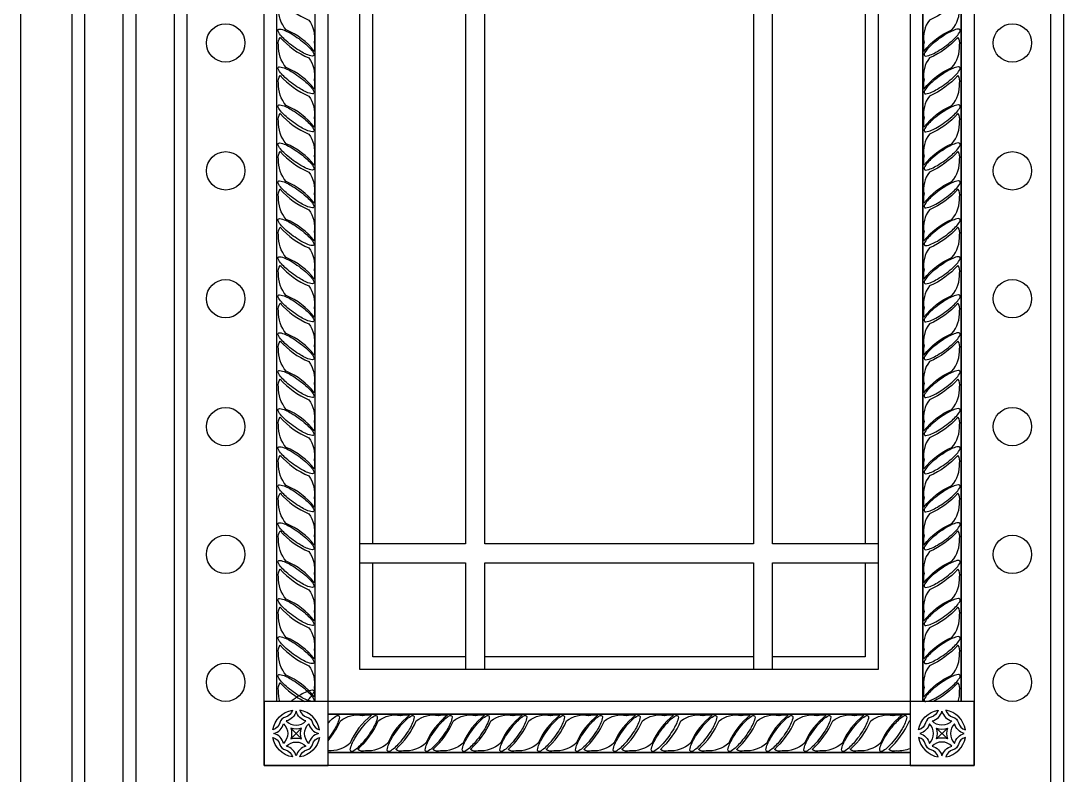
# Model space of a CAD drawing. Header units: metres. Extents: x 44449 to 46091, y 575 to 3618.
# Drawn here: x 44449 to 45270, y 1363 to 1953 of the extents above; entities that cross this region are included whole.
import ezdxf

# ---------------------------------------------------------------- set-up
doc = ezdxf.new("R2010")
doc.units = ezdxf.units.M
for name, color, linetype in [('1', 3, 'Continuous'), ('6', 3, 'Continuous'), ('7', 7, 'Continuous')]:
    doc.layers.add(name, color=color, linetype=linetype)

# ---------------------------------------------------------------- blocks, each defined once
blk = doc.blocks.new('FH01F017')
at = {"layer": '1'}
for p, q in [((1059.5, 2612.96), (1059.5, 169)), ((260, 1098.5), (260, 2574)), ((299, 1098.5), (299, 2574)), ((916.5, 2574), (916.5, 1098.5)), ((916.5, 1098.5), (916.5, 2574)), ((955.5, 2574), (955.5, 1098.5)), ((955.5, 1098.5), (955.5, 2574)), ((903.5, 1085.5), (312, 1085.5)), ((312, 1085.5), (903.5, 1085.5)), ((274.14, 1071.36), (285.08, 1060.42)), ((285.08, 1071.36), (274.14, 1060.42)), ((941.36, 1071.36), (930.42, 1060.42)), ((930.42, 1071.36), (941.36, 1060.42)), ((903.5, 1046.5), (312, 1046.5)), ((312, 1046.5), (903.5, 1046.5))]:
    blk.add_line(p, q, dxfattribs=at)
for points in [[(52, 0), (52, 3646.24, -0.18), (2080, 3646.24), (2080, 0)], [(65, 0), (65, 3637.28, -0.18), (2067, 3637.28), (2067, 0)], [(104, 0), (104, 3610.22, -0.18), (2028, 3610.22), (2028, 0)], [(117, 0), (117, 3601.14, -0.18), (2015, 3601.14), (2015, 0)]]:
    blk.add_lwpolyline(points, format="xyb", dxfattribs=at)
for points in [[(169, 0), (169, 2717), (1963, 2717), (1963, 0)], [(357.5, 1258.82), (357.5, 2413.68)], [(858, 2413.68), (858, 1258.82)], [(451.75, 1144), (357.5, 1144), (357.5, 1239.32)], [(858, 1239.32), (858, 1144), (763.75, 1144)], [(744.25, 1144), (471.25, 1144)]]:
    blk.add_lwpolyline(points, dxfattribs=at)
for centre in [(208, 1768), (1007.5, 1768), (208, 1638), (1007.5, 1638), (208, 1508), (1007.5, 1508), (208, 1378), (1007.5, 1378), (208, 1248), (1007.5, 1248), (208, 1118), (1007.5, 1118)]:
    blk.add_circle(centre, 19.5, dxfattribs=at)
at = {"layer": '6'}
for points in [[(297.87, 1768.91, -0.1), (298.04, 1759.45, 0.13), (269.51, 1781.35, -0.19), (261.71, 1804.25, -0.23), (263.37, 1812.05, 0.11), (292.4, 1791.14, -0.21), (297.87, 1768.57)], [(917.63, 1768.91, 0.1), (917.46, 1759.45, -0.13), (945.99, 1781.35, 0.19), (953.79, 1804.25, 0.23), (952.13, 1812.05, -0.11), (923.1, 1791.14, 0.21), (917.63, 1768.57)], [(297.87, 1730.56, -0.1), (298.04, 1721.1, 0.13), (269.51, 1743.01, -0.19), (261.71, 1765.91, -0.23), (263.37, 1773.71, 0.11), (292.4, 1752.8, -0.21), (297.87, 1730.23)], [(917.63, 1730.56, 0.1), (917.46, 1721.1, -0.13), (945.99, 1743.01, 0.19), (953.79, 1765.91, 0.23), (952.13, 1773.71, -0.11), (923.1, 1752.8, 0.21), (917.63, 1730.23)], [(297.87, 1691.82, -0.1), (298.04, 1682.36, 0.13), (269.51, 1704.27, -0.19), (261.71, 1727.17, -0.23), (263.37, 1734.97, 0.11), (292.4, 1714.06, -0.21), (297.87, 1691.49)], [(917.63, 1691.82, 0.1), (917.46, 1682.36, -0.13), (945.99, 1704.27, 0.19), (953.79, 1727.17, 0.23), (952.13, 1734.97, -0.11), (923.1, 1714.06, 0.21), (917.63, 1691.49)], [(297.87, 1653.08, -0.1), (298.04, 1643.62, 0.13), (269.51, 1665.52, -0.19), (261.71, 1688.42, -0.23), (263.37, 1696.22, 0.11), (292.4, 1675.31, -0.21), (297.87, 1652.74)], [(917.63, 1653.08, 0.1), (917.46, 1643.62, -0.13), (945.99, 1665.52, 0.19), (953.79, 1688.42, 0.23), (952.13, 1696.22, -0.11), (923.1, 1675.31, 0.21), (917.63, 1652.74)], [(297.87, 1614.53, -0.1), (298.04, 1605.07, 0.13), (269.51, 1626.98, -0.19), (261.71, 1649.88, -0.23), (263.37, 1657.68, 0.11), (292.4, 1636.77, -0.21), (297.87, 1614.2)], [(917.63, 1614.53, 0.1), (917.46, 1605.07, -0.13), (945.99, 1626.98, 0.19), (953.79, 1649.88, 0.23), (952.13, 1657.68, -0.11), (923.1, 1636.77, 0.21), (917.63, 1614.2)], [(297.87, 1576.19, -0.1), (298.04, 1566.73, 0.13), (269.51, 1588.63, -0.19), (261.71, 1611.54, -0.23), (263.37, 1619.34, 0.11), (292.4, 1598.43, -0.21), (297.87, 1575.86)], [(917.63, 1576.19, 0.1), (917.46, 1566.73, -0.13), (945.99, 1588.63, 0.19), (953.79, 1611.54, 0.23), (952.13, 1619.34, -0.11), (923.1, 1598.43, 0.21), (917.63, 1575.86)], [(297.87, 1537.44, -0.1), (298.04, 1527.99, 0.13), (269.51, 1549.89, -0.19), (261.71, 1572.79, -0.23), (263.37, 1580.59, 0.11), (292.4, 1559.68, -0.21), (297.87, 1537.11)], [(917.63, 1537.44, 0.1), (917.46, 1527.99, -0.13), (945.99, 1549.89, 0.19), (953.79, 1572.79, 0.23), (952.13, 1580.59, -0.11), (923.1, 1559.68, 0.21), (917.63, 1537.11)], [(297.87, 1498.7, -0.1), (298.04, 1489.24, 0.13), (269.51, 1511.15, -0.19), (261.71, 1534.05, -0.23), (263.37, 1541.85, 0.11), (292.4, 1520.94, -0.21), (297.87, 1498.37)], [(917.63, 1498.7, 0.1), (917.46, 1489.24, -0.13), (945.99, 1511.15, 0.19), (953.79, 1534.05, 0.23), (952.13, 1541.85, -0.11), (923.1, 1520.94, 0.21), (917.63, 1498.37)], [(297.87, 1460.16, -0.1), (298.04, 1450.7, 0.13), (269.51, 1472.61, -0.19), (261.71, 1495.51, -0.23), (263.37, 1503.31, 0.11), (292.4, 1482.4, -0.21), (297.87, 1459.83)], [(917.63, 1460.16, 0.1), (917.46, 1450.7, -0.13), (945.99, 1472.61, 0.19), (953.79, 1495.51, 0.23), (952.13, 1503.31, -0.11), (923.1, 1482.4, 0.21), (917.63, 1459.83)], [(297.87, 1421.81, -0.1), (298.04, 1412.36, 0.13), (269.51, 1434.26, -0.19), (261.71, 1457.16, -0.23), (263.37, 1464.96, 0.11), (292.4, 1444.05, -0.21), (297.87, 1421.48)], [(917.63, 1421.81, 0.1), (917.46, 1412.36, -0.13), (945.99, 1434.26, 0.19), (953.79, 1457.16, 0.23), (952.13, 1464.96, -0.11), (923.1, 1444.05, 0.21), (917.63, 1421.48)], [(297.87, 1383.07, -0.1), (298.04, 1373.61, 0.13), (269.51, 1395.52, -0.19), (261.71, 1418.42, -0.23), (263.37, 1426.22, 0.11), (292.4, 1405.31, -0.21), (297.87, 1382.74)], [(917.63, 1383.07, 0.1), (917.46, 1373.61, -0.13), (945.99, 1395.52, 0.19), (953.79, 1418.42, 0.23), (952.13, 1426.22, -0.11), (923.1, 1405.31, 0.21), (917.63, 1382.74)], [(297.87, 1344.33, -0.1), (298.04, 1334.87, 0.13), (269.51, 1356.78, -0.19), (261.71, 1379.68, -0.23), (263.37, 1387.48, 0.11), (292.4, 1366.57, -0.21), (297.87, 1344)], [(917.63, 1344.33, 0.1), (917.46, 1334.87, -0.13), (945.99, 1356.78, 0.19), (953.79, 1379.68, 0.23), (952.13, 1387.48, -0.11), (923.1, 1366.57, 0.21), (917.63, 1344)], [(297.87, 1305.59, -0.1), (298.04, 1296.13, 0.13), (269.51, 1318.03, -0.19), (261.71, 1340.93, -0.23), (263.37, 1348.73, 0.11), (292.4, 1327.82, -0.21), (297.87, 1305.25)], [(917.63, 1305.59, 0.1), (917.46, 1296.13, -0.13), (945.99, 1318.03, 0.19), (953.79, 1340.93, 0.23), (952.13, 1348.73, -0.11), (923.1, 1327.82, 0.21), (917.63, 1305.25)], [(297.87, 1267.04, -0.1), (298.04, 1257.58, 0.13), (269.51, 1279.49, -0.19), (261.71, 1302.39, -0.23), (263.37, 1310.19, 0.11), (292.4, 1289.28, -0.21), (297.87, 1266.71)], [(917.63, 1267.04, 0.1), (917.46, 1257.58, -0.13), (945.99, 1279.49, 0.19), (953.79, 1302.39, 0.23), (952.13, 1310.19, -0.11), (923.1, 1289.28, 0.21), (917.63, 1266.71)], [(297.87, 1228.7, -0.1), (298.04, 1219.24, 0.13), (269.51, 1241.14, -0.19), (261.71, 1264.05, -0.23), (263.37, 1271.85, 0.11), (292.4, 1250.94, -0.21), (297.87, 1228.37)], [(917.63, 1228.7, 0.1), (917.46, 1219.24, -0.13), (945.99, 1241.14, 0.19), (953.79, 1264.05, 0.23), (952.13, 1271.85, -0.11), (923.1, 1250.94, 0.21), (917.63, 1228.37)], [(297.87, 1189.95, -0.1), (298.04, 1180.5, 0.13), (269.51, 1202.4, -0.19), (261.71, 1225.3, -0.23), (263.37, 1233.1, 0.11), (292.4, 1212.19, -0.21), (297.87, 1189.62)], [(917.63, 1189.95, 0.1), (917.46, 1180.5, -0.13), (945.99, 1202.4, 0.19), (953.79, 1225.3, 0.23), (952.13, 1233.1, -0.11), (923.1, 1212.19, 0.21), (917.63, 1189.62)], [(297.87, 1151.21, -0.1), (298.04, 1141.75, 0.13), (269.51, 1163.66, -0.19), (261.71, 1186.56, -0.23), (263.37, 1194.36, 0.11), (292.4, 1173.45, -0.21), (297.87, 1150.88)], [(917.63, 1151.21, 0.1), (917.46, 1141.75, -0.13), (945.99, 1163.66, 0.19), (953.79, 1186.56, 0.23), (952.13, 1194.36, -0.11), (923.1, 1173.45, 0.21), (917.63, 1150.88)], [(297.87, 1112.67, -0.1), (298.04, 1103.21, 0.13), (269.51, 1125.11, -0.19), (261.71, 1148.02, -0.23), (263.37, 1155.82, 0.11), (292.4, 1134.91, -0.21), (297.87, 1112.34)], [(917.63, 1112.67, 0.1), (917.46, 1103.21, -0.13), (945.99, 1125.11, 0.19), (953.79, 1148.02, 0.23), (952.13, 1155.82, -0.11), (923.1, 1134.91, 0.21), (917.63, 1112.34)], [(263.05, 1098.5, -0.09), (261.71, 1109.67, -0.23), (263.37, 1117.47, 0.09), (288.25, 1098.5)], [(290.02, 1098.5, 0.03), (294.28, 1102.77, 0.07), (297.68, 1107.83, 0.28), (297.54, 1109.43, 0.28), (296.07, 1110.05, 0.07), (290.2, 1108.4, 0.03), (284.27, 1105.36, 0.02), (276.58, 1100.29, 0.01), (274.18, 1098.5, 0.01)], [(952.45, 1098.5, 0.09), (953.79, 1109.67, 0.23), (952.13, 1117.47, -0.09), (927.25, 1098.5)], [(346.82, 1084.37, -0.1), (356.28, 1084.54, 0.13), (334.38, 1056.01, -0.19), (312, 1048.19, -0.19)], [(312, 1058.5, 0.07), (324.59, 1078.9, -0.21), (347.16, 1084.37)], [(312, 1076.52, -0.03), (316.27, 1080.78, -0.07), (321.33, 1084.18, -0.28), (322.93, 1084.04, -0.28), (323.55, 1082.57, -0.07), (321.9, 1076.7, -0.03), (318.86, 1070.77, -0.02), (313.79, 1063.08, -0.01), (312, 1060.68, -0.01)], [(385.37, 1084.37, -0.1), (394.83, 1084.54, 0.13), (372.92, 1056.01, -0.19), (350.02, 1048.21, -0.23), (342.22, 1049.87, 0.11), (363.13, 1078.9, -0.21), (385.7, 1084.37)], [(423.91, 1084.37, -0.1), (433.37, 1084.54, 0.13), (411.46, 1056.01, -0.19), (388.56, 1048.21, -0.23), (380.76, 1049.87, 0.11), (401.67, 1078.9, -0.21), (424.24, 1084.37)], [(461.66, 1084.37, -0.1), (471.12, 1084.54, 0.13), (449.21, 1056.01, -0.19), (426.31, 1048.21, -0.23), (418.51, 1049.87, 0.11), (439.42, 1078.9, -0.21), (461.99, 1084.37)], [(499.8, 1084.37, -0.1), (509.26, 1084.54, 0.13), (487.35, 1056.01, -0.19), (464.45, 1048.21, -0.23), (456.65, 1049.87, 0.11), (477.56, 1078.9, -0.21), (500.13, 1084.37)], [(538.14, 1084.37, -0.1), (547.6, 1084.54, 0.13), (525.7, 1056.01, -0.19), (502.79, 1048.21, -0.23), (494.99, 1049.87, 0.11), (515.91, 1078.9, -0.21), (538.48, 1084.37)], [(576.69, 1084.37, -0.1), (586.15, 1084.54, 0.13), (564.24, 1056.01, -0.19), (541.34, 1048.21, -0.23), (533.54, 1049.87, 0.11), (554.45, 1078.9, -0.21), (577.02, 1084.37)], [(615.03, 1084.37, -0.1), (624.49, 1084.54, 0.13), (602.58, 1056.01, -0.19), (579.68, 1048.21, -0.23), (571.88, 1049.87, 0.11), (592.79, 1078.9, -0.21), (615.36, 1084.37)], [(653.77, 1084.37, -0.1), (663.23, 1084.54, 0.13), (641.33, 1056.01, -0.19), (618.43, 1048.21, -0.23), (610.63, 1049.87, 0.11), (631.54, 1078.9, -0.21), (654.11, 1084.37)], [(692.92, 1084.37, -0.1), (702.38, 1084.54, 0.13), (680.47, 1056.01, -0.19), (657.57, 1048.21, -0.23), (649.77, 1049.87, 0.11), (670.68, 1078.9, -0.21), (693.25, 1084.37)], [(731.66, 1084.37, -0.1), (741.12, 1084.54, 0.13), (719.21, 1056.01, -0.19), (696.31, 1048.21, -0.23), (688.51, 1049.87, 0.11), (709.42, 1078.9, -0.21), (731.99, 1084.37)], [(770.2, 1084.37, -0.1), (779.66, 1084.54, 0.13), (757.76, 1056.01, -0.19), (734.85, 1048.21, -0.23), (727.05, 1049.87, 0.11), (747.97, 1078.9, -0.21), (770.54, 1084.37)], [(808.75, 1084.37, -0.1), (818.21, 1084.54, 0.13), (796.3, 1056.01, -0.19), (773.4, 1048.21, -0.23), (765.6, 1049.87, 0.11), (786.51, 1078.9, -0.21), (809.08, 1084.37)], [(847.09, 1084.37, -0.1), (856.55, 1084.54, 0.13), (834.64, 1056.01, -0.19), (811.74, 1048.21, -0.23), (803.94, 1049.87, 0.11), (824.85, 1078.9, -0.21), (847.42, 1084.37)], [(885.83, 1084.37, -0.1), (895.29, 1084.54, 0.13), (873.39, 1056.01, -0.19), (850.48, 1048.21, -0.23), (842.68, 1049.87, 0.11), (863.6, 1078.9, -0.21), (886.17, 1084.37)], [(903.5, 1050.5, -0.11), (889.63, 1048.21, -0.23), (881.83, 1049.87, 0.11), (902.74, 1078.9, -0.01), (903.5, 1079.46)]]:
    blk.add_lwpolyline(points, format="xyb", dxfattribs=at)
for points in [[(297.54, 1755.3, -0.28), (296.07, 1754.67, -0.07), (290.2, 1756.33, -0.03), (284.27, 1759.37, -0.02), (276.58, 1764.43, -0.02), (269.37, 1770.17, -0.03), (264.64, 1774.87, -0.07), (261.24, 1779.92, -0.28), (261.38, 1781.52, -0.28), (262.85, 1782.14, -0.07), (268.71, 1780.49, -0.03), (274.64, 1777.45, -0.02), (282.34, 1772.38, -0.02), (289.55, 1766.64, -0.03), (294.28, 1761.95, -0.07), (297.68, 1756.89, -0.28)], [(917.96, 1755.3, 0.28), (919.43, 1754.67, 0.07), (925.3, 1756.33, 0.03), (931.23, 1759.37, 0.02), (938.92, 1764.43, 0.02), (946.13, 1770.17, 0.03), (950.86, 1774.87, 0.07), (954.26, 1779.92, 0.28), (954.12, 1781.52, 0.28), (952.65, 1782.14, 0.07), (946.79, 1780.49, 0.03), (940.86, 1777.45, 0.02), (933.16, 1772.38, 0.02), (925.95, 1766.64, 0.03), (921.22, 1761.95, 0.07), (917.82, 1756.89, 0.28)], [(297.54, 1716.95, -0.28), (296.07, 1716.33, -0.07), (290.2, 1717.98, -0.03), (284.27, 1721.02, -0.02), (276.58, 1726.09, -0.02), (269.37, 1731.83, -0.03), (264.64, 1736.52, -0.07), (261.24, 1741.58, -0.28), (261.38, 1743.17, -0.28), (262.85, 1743.8, -0.07), (268.71, 1742.15, -0.03), (274.64, 1739.11, -0.02), (282.34, 1734.04, -0.02), (289.55, 1728.3, -0.03), (294.28, 1723.61, -0.07), (297.68, 1718.55, -0.28)], [(917.96, 1716.95, 0.28), (919.43, 1716.33, 0.07), (925.3, 1717.98, 0.03), (931.23, 1721.02, 0.02), (938.92, 1726.09, 0.02), (946.13, 1731.83, 0.03), (950.86, 1736.52, 0.07), (954.26, 1741.58, 0.28), (954.12, 1743.17, 0.28), (952.65, 1743.8, 0.07), (946.79, 1742.15, 0.03), (940.86, 1739.11, 0.02), (933.16, 1734.04, 0.02), (925.95, 1728.3, 0.03), (921.22, 1723.61, 0.07), (917.82, 1718.55, 0.28)], [(297.54, 1678.21, -0.28), (296.07, 1677.58, -0.07), (290.2, 1679.24, -0.03), (284.27, 1682.28, -0.02), (276.58, 1687.34, -0.02), (269.37, 1693.09, -0.03), (264.64, 1697.78, -0.07), (261.24, 1702.84, -0.28), (261.38, 1704.43, -0.28), (262.85, 1705.06, -0.07), (268.71, 1703.4, -0.03), (274.64, 1700.36, -0.02), (282.34, 1695.3, -0.02), (289.55, 1689.55, -0.03), (294.28, 1684.86, -0.07), (297.68, 1679.8, -0.28)], [(297.54, 1678.21, -0.28), (296.07, 1677.58, -0.07), (290.2, 1679.24, -0.03), (284.27, 1682.28, -0.02), (276.58, 1687.34, -0.02), (269.37, 1693.09, -0.03), (264.64, 1697.78, -0.07), (261.24, 1702.84, -0.28), (261.38, 1704.43, -0.28), (262.85, 1705.06, -0.07), (268.71, 1703.4, -0.03), (274.64, 1700.36, -0.02), (282.34, 1695.3, -0.02), (289.55, 1689.55, -0.03), (294.28, 1684.86, -0.07), (297.68, 1679.8, -0.28)], [(917.96, 1678.21, 0.28), (919.43, 1677.58, 0.07), (925.3, 1679.24, 0.03), (931.23, 1682.28, 0.02), (938.92, 1687.34, 0.02), (946.13, 1693.09, 0.03), (950.86, 1697.78, 0.07), (954.26, 1702.84, 0.28), (954.12, 1704.43, 0.28), (952.65, 1705.06, 0.07), (946.79, 1703.4, 0.03), (940.86, 1700.36, 0.02), (933.16, 1695.3, 0.02), (925.95, 1689.55, 0.03), (921.22, 1684.86, 0.07), (917.82, 1679.8, 0.28)], [(917.96, 1678.21, 0.28), (919.43, 1677.58, 0.07), (925.3, 1679.24, 0.03), (931.23, 1682.28, 0.02), (938.92, 1687.34, 0.02), (946.13, 1693.09, 0.03), (950.86, 1697.78, 0.07), (954.26, 1702.84, 0.28), (954.12, 1704.43, 0.28), (952.65, 1705.06, 0.07), (946.79, 1703.4, 0.03), (940.86, 1700.36, 0.02), (933.16, 1695.3, 0.02), (925.95, 1689.55, 0.03), (921.22, 1684.86, 0.07), (917.82, 1679.8, 0.28)], [(297.54, 1639.47, -0.28), (296.07, 1638.84, -0.07), (290.2, 1640.49, -0.03), (284.27, 1643.54, -0.02), (276.58, 1648.6, -0.02), (269.37, 1654.34, -0.03), (264.64, 1659.04, -0.07), (261.24, 1664.09, -0.28), (261.38, 1665.69, -0.28), (262.85, 1666.31, -0.07), (268.71, 1664.66, -0.03), (274.64, 1661.62, -0.02), (282.34, 1656.55, -0.02), (289.55, 1650.81, -0.03), (294.28, 1646.12, -0.07), (297.68, 1641.06, -0.28)], [(297.54, 1639.47, -0.28), (296.07, 1638.84, -0.07), (290.2, 1640.49, -0.03), (284.27, 1643.54, -0.02), (276.58, 1648.6, -0.02), (269.37, 1654.34, -0.03), (264.64, 1659.04, -0.07), (261.24, 1664.09, -0.28), (261.38, 1665.69, -0.28), (262.85, 1666.31, -0.07), (268.71, 1664.66, -0.03), (274.64, 1661.62, -0.02), (282.34, 1656.55, -0.02), (289.55, 1650.81, -0.03), (294.28, 1646.12, -0.07), (297.68, 1641.06, -0.28)], [(917.96, 1639.47, 0.28), (919.43, 1638.84, 0.07), (925.3, 1640.49, 0.03), (931.23, 1643.54, 0.02), (938.92, 1648.6, 0.02), (946.13, 1654.34, 0.03), (950.86, 1659.04, 0.07), (954.26, 1664.09, 0.28), (954.12, 1665.69, 0.28), (952.65, 1666.31, 0.07), (946.79, 1664.66, 0.03), (940.86, 1661.62, 0.02), (933.16, 1656.55, 0.02), (925.95, 1650.81, 0.03), (921.22, 1646.12, 0.07), (917.82, 1641.06, 0.28)], [(917.96, 1639.47, 0.28), (919.43, 1638.84, 0.07), (925.3, 1640.49, 0.03), (931.23, 1643.54, 0.02), (938.92, 1648.6, 0.02), (946.13, 1654.34, 0.03), (950.86, 1659.04, 0.07), (954.26, 1664.09, 0.28), (954.12, 1665.69, 0.28), (952.65, 1666.31, 0.07), (946.79, 1664.66, 0.03), (940.86, 1661.62, 0.02), (933.16, 1656.55, 0.02), (925.95, 1650.81, 0.03), (921.22, 1646.12, 0.07), (917.82, 1641.06, 0.28)], [(297.54, 1600.92, -0.28), (296.07, 1600.3, -0.07), (290.2, 1601.95, -0.03), (284.27, 1604.99, -0.02), (276.58, 1610.06, -0.02), (269.37, 1615.8, -0.03), (264.64, 1620.49, -0.07), (261.24, 1625.55, -0.28), (261.38, 1627.14, -0.28), (262.85, 1627.77, -0.07), (268.71, 1626.12, -0.03), (274.64, 1623.08, -0.02), (282.34, 1618.01, -0.02), (289.55, 1612.27, -0.03), (294.28, 1607.58, -0.07), (297.68, 1602.52, -0.28)], [(917.96, 1600.92, 0.28), (919.43, 1600.3, 0.07), (925.3, 1601.95, 0.03), (931.23, 1604.99, 0.02), (938.92, 1610.06, 0.02), (946.13, 1615.8, 0.03), (950.86, 1620.49, 0.07), (954.26, 1625.55, 0.28), (954.12, 1627.14, 0.28), (952.65, 1627.77, 0.07), (946.79, 1626.12, 0.03), (940.86, 1623.08, 0.02), (933.16, 1618.01, 0.02), (925.95, 1612.27, 0.03), (921.22, 1607.58, 0.07), (917.82, 1602.52, 0.28)], [(297.54, 1562.58, -0.28), (296.07, 1561.95, -0.07), (290.2, 1563.61, -0.03), (284.27, 1566.65, -0.02), (276.58, 1571.71, -0.02), (269.37, 1577.46, -0.03), (264.64, 1582.15, -0.07), (261.24, 1587.21, -0.28), (261.38, 1588.8, -0.28), (262.85, 1589.43, -0.07), (268.71, 1587.77, -0.03), (274.64, 1584.73, -0.02), (282.34, 1579.67, -0.02), (289.55, 1573.92, -0.03), (294.28, 1569.23, -0.07), (297.68, 1564.17, -0.28)], [(917.96, 1562.58, 0.28), (919.43, 1561.95, 0.07), (925.3, 1563.61, 0.03), (931.23, 1566.65, 0.02), (938.92, 1571.71, 0.02), (946.13, 1577.46, 0.03), (950.86, 1582.15, 0.07), (954.26, 1587.21, 0.28), (954.12, 1588.8, 0.28), (952.65, 1589.43, 0.07), (946.79, 1587.77, 0.03), (940.86, 1584.73, 0.02), (933.16, 1579.67, 0.02), (925.95, 1573.92, 0.03), (921.22, 1569.23, 0.07), (917.82, 1564.17, 0.28)], [(297.54, 1523.84, -0.28), (296.07, 1523.21, -0.07), (290.2, 1524.86, -0.03), (284.27, 1527.91, -0.02), (276.58, 1532.97, -0.02), (269.37, 1538.71, -0.03), (264.64, 1543.41, -0.07), (261.24, 1548.46, -0.28), (261.38, 1550.06, -0.28), (262.85, 1550.68, -0.07), (268.71, 1549.03, -0.03), (274.64, 1545.99, -0.02), (282.34, 1540.92, -0.02), (289.55, 1535.18, -0.03), (294.28, 1530.49, -0.07), (297.68, 1525.43, -0.28)], [(917.96, 1523.84, 0.28), (919.43, 1523.21, 0.07), (925.3, 1524.86, 0.03), (931.23, 1527.91, 0.02), (938.92, 1532.97, 0.02), (946.13, 1538.71, 0.03), (950.86, 1543.41, 0.07), (954.26, 1548.46, 0.28), (954.12, 1550.06, 0.28), (952.65, 1550.68, 0.07), (946.79, 1549.03, 0.03), (940.86, 1545.99, 0.02), (933.16, 1540.92, 0.02), (925.95, 1535.18, 0.03), (921.22, 1530.49, 0.07), (917.82, 1525.43, 0.28)], [(297.54, 1485.09, -0.28), (296.07, 1484.47, -0.07), (290.2, 1486.12, -0.03), (284.27, 1489.16, -0.02), (276.58, 1494.23, -0.02), (269.37, 1499.97, -0.03), (264.64, 1504.66, -0.07), (261.24, 1509.72, -0.28), (261.38, 1511.31, -0.28), (262.85, 1511.94, -0.07), (268.71, 1510.29, -0.03), (274.64, 1507.25, -0.02), (282.34, 1502.18, -0.02), (289.55, 1496.44, -0.03), (294.28, 1491.75, -0.07), (297.68, 1486.69, -0.28)], [(297.54, 1485.09, -0.28), (296.07, 1484.47, -0.07), (290.2, 1486.12, -0.03), (284.27, 1489.16, -0.02), (276.58, 1494.23, -0.02), (269.37, 1499.97, -0.03), (264.64, 1504.66, -0.07), (261.24, 1509.72, -0.28), (261.38, 1511.31, -0.28), (262.85, 1511.94, -0.07), (268.71, 1510.29, -0.03), (274.64, 1507.25, -0.02), (282.34, 1502.18, -0.02), (289.55, 1496.44, -0.03), (294.28, 1491.75, -0.07), (297.68, 1486.69, -0.28)], [(917.96, 1485.09, 0.28), (919.43, 1484.47, 0.07), (925.3, 1486.12, 0.03), (931.23, 1489.16, 0.02), (938.92, 1494.23, 0.02), (946.13, 1499.97, 0.03), (950.86, 1504.66, 0.07), (954.26, 1509.72, 0.28), (954.12, 1511.31, 0.28), (952.65, 1511.94, 0.07), (946.79, 1510.29, 0.03), (940.86, 1507.25, 0.02), (933.16, 1502.18, 0.02), (925.95, 1496.44, 0.03), (921.22, 1491.75, 0.07), (917.82, 1486.69, 0.28)], [(917.96, 1485.09, 0.28), (919.43, 1484.47, 0.07), (925.3, 1486.12, 0.03), (931.23, 1489.16, 0.02), (938.92, 1494.23, 0.02), (946.13, 1499.97, 0.03), (950.86, 1504.66, 0.07), (954.26, 1509.72, 0.28), (954.12, 1511.31, 0.28), (952.65, 1511.94, 0.07), (946.79, 1510.29, 0.03), (940.86, 1507.25, 0.02), (933.16, 1502.18, 0.02), (925.95, 1496.44, 0.03), (921.22, 1491.75, 0.07), (917.82, 1486.69, 0.28)], [(297.54, 1446.55, -0.28), (296.07, 1445.92, -0.07), (290.2, 1447.58, -0.03), (284.27, 1450.62, -0.02), (276.58, 1455.68, -0.02), (269.37, 1461.43, -0.03), (264.64, 1466.12, -0.07), (261.24, 1471.18, -0.28), (261.38, 1472.77, -0.28), (262.85, 1473.4, -0.07), (268.71, 1471.74, -0.03), (274.64, 1468.7, -0.02), (282.34, 1463.64, -0.02), (289.55, 1457.89, -0.03), (294.28, 1453.2, -0.07), (297.68, 1448.14, -0.28)], [(917.96, 1446.55, 0.28), (919.43, 1445.92, 0.07), (925.3, 1447.58, 0.03), (931.23, 1450.62, 0.02), (938.92, 1455.68, 0.02), (946.13, 1461.43, 0.03), (950.86, 1466.12, 0.07), (954.26, 1471.18, 0.28), (954.12, 1472.77, 0.28), (952.65, 1473.4, 0.07), (946.79, 1471.74, 0.03), (940.86, 1468.7, 0.02), (933.16, 1463.64, 0.02), (925.95, 1457.89, 0.03), (921.22, 1453.2, 0.07), (917.82, 1448.14, 0.28)], [(297.54, 1408.21, -0.28), (296.07, 1407.58, -0.07), (290.2, 1409.23, -0.03), (284.27, 1412.27, -0.02), (276.58, 1417.34, -0.02), (269.37, 1423.08, -0.03), (264.64, 1427.78, -0.07), (261.24, 1432.83, -0.28), (261.38, 1434.43, -0.28), (262.85, 1435.05, -0.07), (268.71, 1433.4, -0.03), (274.64, 1430.36, -0.02), (282.34, 1425.29, -0.02), (289.55, 1419.55, -0.03), (294.28, 1414.86, -0.07), (297.68, 1409.8, -0.28)], [(917.96, 1408.21, 0.28), (919.43, 1407.58, 0.07), (925.3, 1409.23, 0.03), (931.23, 1412.27, 0.02), (938.92, 1417.34, 0.02), (946.13, 1423.08, 0.03), (950.86, 1427.78, 0.07), (954.26, 1432.83, 0.28), (954.12, 1434.43, 0.28), (952.65, 1435.05, 0.07), (946.79, 1433.4, 0.03), (940.86, 1430.36, 0.02), (933.16, 1425.29, 0.02), (925.95, 1419.55, 0.03), (921.22, 1414.86, 0.07), (917.82, 1409.8, 0.28)], [(297.54, 1369.46, -0.28), (296.07, 1368.84, -0.07), (290.2, 1370.49, -0.03), (284.27, 1373.53, -0.02), (276.58, 1378.6, -0.02), (269.37, 1384.34, -0.03), (264.64, 1389.03, -0.07), (261.24, 1394.09, -0.28), (261.38, 1395.68, -0.28), (262.85, 1396.31, -0.07), (268.71, 1394.66, -0.03), (274.64, 1391.62, -0.02), (282.34, 1386.55, -0.02), (289.55, 1380.81, -0.03), (294.28, 1376.11, -0.07), (297.68, 1371.06, -0.28)], [(917.96, 1369.46, 0.28), (919.43, 1368.84, 0.07), (925.3, 1370.49, 0.03), (931.23, 1373.53, 0.02), (938.92, 1378.6, 0.02), (946.13, 1384.34, 0.03), (950.86, 1389.03, 0.07), (954.26, 1394.09, 0.28), (954.12, 1395.68, 0.28), (952.65, 1396.31, 0.07), (946.79, 1394.66, 0.03), (940.86, 1391.62, 0.02), (933.16, 1386.55, 0.02), (925.95, 1380.81, 0.03), (921.22, 1376.11, 0.07), (917.82, 1371.06, 0.28)], [(297.54, 1330.72, -0.28), (296.07, 1330.09, -0.07), (290.2, 1331.75, -0.03), (284.27, 1334.79, -0.02), (276.58, 1339.85, -0.02), (269.37, 1345.6, -0.03), (264.64, 1350.29, -0.07), (261.24, 1355.35, -0.28), (261.38, 1356.94, -0.28), (262.85, 1357.57, -0.07), (268.71, 1355.91, -0.03), (274.64, 1352.87, -0.02), (282.34, 1347.81, -0.02), (289.55, 1342.06, -0.03), (294.28, 1337.37, -0.07), (297.68, 1332.31, -0.28)], [(917.96, 1330.72, 0.28), (919.43, 1330.09, 0.07), (925.3, 1331.75, 0.03), (931.23, 1334.79, 0.02), (938.92, 1339.85, 0.02), (946.13, 1345.6, 0.03), (950.86, 1350.29, 0.07), (954.26, 1355.35, 0.28), (954.12, 1356.94, 0.28), (952.65, 1357.57, 0.07), (946.79, 1355.91, 0.03), (940.86, 1352.87, 0.02), (933.16, 1347.81, 0.02), (925.95, 1342.06, 0.03), (921.22, 1337.37, 0.07), (917.82, 1332.31, 0.28)], [(297.54, 1291.98, -0.28), (296.07, 1291.35, -0.07), (290.2, 1293, -0.03), (284.27, 1296.05, -0.02), (276.58, 1301.11, -0.02), (269.37, 1306.85, -0.03), (264.64, 1311.55, -0.07), (261.24, 1316.6, -0.28), (261.38, 1318.2, -0.28), (262.85, 1318.82, -0.07), (268.71, 1317.17, -0.03), (274.64, 1314.13, -0.02), (282.34, 1309.06, -0.02), (289.55, 1303.32, -0.03), (294.28, 1298.63, -0.07), (297.68, 1293.57, -0.28)], [(297.54, 1291.98, -0.28), (296.07, 1291.35, -0.07), (290.2, 1293, -0.03), (284.27, 1296.05, -0.02), (276.58, 1301.11, -0.02), (269.37, 1306.85, -0.03), (264.64, 1311.55, -0.07), (261.24, 1316.6, -0.28), (261.38, 1318.2, -0.28), (262.85, 1318.82, -0.07), (268.71, 1317.17, -0.03), (274.64, 1314.13, -0.02), (282.34, 1309.06, -0.02), (289.55, 1303.32, -0.03), (294.28, 1298.63, -0.07), (297.68, 1293.57, -0.28)], [(917.96, 1291.98, 0.28), (919.43, 1291.35, 0.07), (925.3, 1293, 0.03), (931.23, 1296.05, 0.02), (938.92, 1301.11, 0.02), (946.13, 1306.85, 0.03), (950.86, 1311.55, 0.07), (954.26, 1316.6, 0.28), (954.12, 1318.2, 0.28), (952.65, 1318.82, 0.07), (946.79, 1317.17, 0.03), (940.86, 1314.13, 0.02), (933.16, 1309.06, 0.02), (925.95, 1303.32, 0.03), (921.22, 1298.63, 0.07), (917.82, 1293.57, 0.28)], [(917.96, 1291.98, 0.28), (919.43, 1291.35, 0.07), (925.3, 1293, 0.03), (931.23, 1296.05, 0.02), (938.92, 1301.11, 0.02), (946.13, 1306.85, 0.03), (950.86, 1311.55, 0.07), (954.26, 1316.6, 0.28), (954.12, 1318.2, 0.28), (952.65, 1318.82, 0.07), (946.79, 1317.17, 0.03), (940.86, 1314.13, 0.02), (933.16, 1309.06, 0.02), (925.95, 1303.32, 0.03), (921.22, 1298.63, 0.07), (917.82, 1293.57, 0.28)], [(297.54, 1253.43, -0.28), (296.07, 1252.81, -0.07), (290.2, 1254.46, -0.03), (284.27, 1257.5, -0.02), (276.58, 1262.57, -0.02), (269.37, 1268.31, -0.03), (264.64, 1273, -0.07), (261.24, 1278.06, -0.28), (261.38, 1279.65, -0.28), (262.85, 1280.28, -0.07), (268.71, 1278.63, -0.03), (274.64, 1275.59, -0.02), (282.34, 1270.52, -0.02), (289.55, 1264.78, -0.03), (294.28, 1260.09, -0.07), (297.68, 1255.03, -0.28)], [(917.96, 1253.43, 0.28), (919.43, 1252.81, 0.07), (925.3, 1254.46, 0.03), (931.23, 1257.5, 0.02), (938.92, 1262.57, 0.02), (946.13, 1268.31, 0.03), (950.86, 1273, 0.07), (954.26, 1278.06, 0.28), (954.12, 1279.65, 0.28), (952.65, 1280.28, 0.07), (946.79, 1278.63, 0.03), (940.86, 1275.59, 0.02), (933.16, 1270.52, 0.02), (925.95, 1264.78, 0.03), (921.22, 1260.09, 0.07), (917.82, 1255.03, 0.28)], [(297.54, 1215.09, -0.28), (296.07, 1214.46, -0.07), (290.2, 1216.12, -0.03), (284.27, 1219.16, -0.02), (276.58, 1224.22, -0.02), (269.37, 1229.97, -0.03), (264.64, 1234.66, -0.07), (261.24, 1239.72, -0.28), (261.38, 1241.31, -0.28), (262.85, 1241.94, -0.07), (268.71, 1240.28, -0.03), (274.64, 1237.24, -0.02), (282.34, 1232.18, -0.02), (289.55, 1226.43, -0.03), (294.28, 1221.74, -0.07), (297.68, 1216.68, -0.28)], [(917.96, 1215.09, 0.28), (919.43, 1214.46, 0.07), (925.3, 1216.12, 0.03), (931.23, 1219.16, 0.02), (938.92, 1224.22, 0.02), (946.13, 1229.97, 0.03), (950.86, 1234.66, 0.07), (954.26, 1239.72, 0.28), (954.12, 1241.31, 0.28), (952.65, 1241.94, 0.07), (946.79, 1240.28, 0.03), (940.86, 1237.24, 0.02), (933.16, 1232.18, 0.02), (925.95, 1226.43, 0.03), (921.22, 1221.74, 0.07), (917.82, 1216.68, 0.28)], [(297.54, 1176.35, -0.28), (296.07, 1175.72, -0.07), (290.2, 1177.37, -0.03), (284.27, 1180.41, -0.02), (276.58, 1185.48, -0.02), (269.37, 1191.22, -0.03), (264.64, 1195.92, -0.07), (261.24, 1200.97, -0.28), (261.38, 1202.57, -0.28), (262.85, 1203.19, -0.07), (268.71, 1201.54, -0.03), (274.64, 1198.5, -0.02), (282.34, 1193.43, -0.02), (289.55, 1187.69, -0.03), (294.28, 1183, -0.07), (297.68, 1177.94, -0.28)], [(917.96, 1176.35, 0.28), (919.43, 1175.72, 0.07), (925.3, 1177.37, 0.03), (931.23, 1180.41, 0.02), (938.92, 1185.48, 0.02), (946.13, 1191.22, 0.03), (950.86, 1195.92, 0.07), (954.26, 1200.97, 0.28), (954.12, 1202.57, 0.28), (952.65, 1203.19, 0.07), (946.79, 1201.54, 0.03), (940.86, 1198.5, 0.02), (933.16, 1193.43, 0.02), (925.95, 1187.69, 0.03), (921.22, 1183, 0.07), (917.82, 1177.94, 0.28)], [(297.54, 1137.6, -0.28), (296.07, 1136.98, -0.07), (290.2, 1138.63, -0.03), (284.27, 1141.67, -0.02), (276.58, 1146.74, -0.02), (269.37, 1152.48, -0.03), (264.64, 1157.17, -0.07), (261.24, 1162.23, -0.28), (261.38, 1163.82, -0.28), (262.85, 1164.45, -0.07), (268.71, 1162.8, -0.03), (274.64, 1159.76, -0.02), (282.34, 1154.69, -0.02), (289.55, 1148.95, -0.03), (294.28, 1144.26, -0.07), (297.68, 1139.2, -0.28)], [(297.54, 1137.6, -0.28), (296.07, 1136.98, -0.07), (290.2, 1138.63, -0.03), (284.27, 1141.67, -0.02), (276.58, 1146.74, -0.02), (269.37, 1152.48, -0.03), (264.64, 1157.17, -0.07), (261.24, 1162.23, -0.28), (261.38, 1163.82, -0.28), (262.85, 1164.45, -0.07), (268.71, 1162.8, -0.03), (274.64, 1159.76, -0.02), (282.34, 1154.69, -0.02), (289.55, 1148.95, -0.03), (294.28, 1144.26, -0.07), (297.68, 1139.2, -0.28)], [(917.96, 1137.6, 0.28), (919.43, 1136.98, 0.07), (925.3, 1138.63, 0.03), (931.23, 1141.67, 0.02), (938.92, 1146.74, 0.02), (946.13, 1152.48, 0.03), (950.86, 1157.17, 0.07), (954.26, 1162.23, 0.28), (954.12, 1163.82, 0.28), (952.65, 1164.45, 0.07), (946.79, 1162.8, 0.03), (940.86, 1159.76, 0.02), (933.16, 1154.69, 0.02), (925.95, 1148.95, 0.03), (921.22, 1144.26, 0.07), (917.82, 1139.2, 0.28)], [(917.96, 1137.6, 0.28), (919.43, 1136.98, 0.07), (925.3, 1138.63, 0.03), (931.23, 1141.67, 0.02), (938.92, 1146.74, 0.02), (946.13, 1152.48, 0.03), (950.86, 1157.17, 0.07), (954.26, 1162.23, 0.28), (954.12, 1163.82, 0.28), (952.65, 1164.45, 0.07), (946.79, 1162.8, 0.03), (940.86, 1159.76, 0.02), (933.16, 1154.69, 0.02), (925.95, 1148.95, 0.03), (921.22, 1144.26, 0.07), (917.82, 1139.2, 0.28)], [(297.54, 1099.06, -0.28), (296.07, 1098.43, -0.07), (290.2, 1100.09, -0.03), (284.27, 1103.13, -0.02), (276.58, 1108.19, -0.02), (269.37, 1113.94, -0.03), (264.64, 1118.63, -0.07), (261.24, 1123.69, -0.28), (261.38, 1125.28, -0.28), (262.85, 1125.91, -0.07), (268.71, 1124.25, -0.03), (274.64, 1121.21, -0.02), (282.34, 1116.15, -0.02), (289.55, 1110.4, -0.03), (294.28, 1105.71, -0.07), (297.68, 1100.65, -0.28)], [(917.96, 1099.06, 0.28), (919.43, 1098.43, 0.07), (925.3, 1100.09, 0.03), (931.23, 1103.13, 0.02), (938.92, 1108.19, 0.02), (946.13, 1113.94, 0.03), (950.86, 1118.63, 0.07), (954.26, 1123.69, 0.28), (954.12, 1125.28, 0.28), (952.65, 1125.91, 0.07), (946.79, 1124.25, 0.03), (940.86, 1121.21, 0.02), (933.16, 1116.15, 0.02), (925.95, 1110.4, 0.03), (921.22, 1105.71, 0.07), (917.82, 1100.65, 0.28)], [(275.75, 1089.64, -0.27), (268.64, 1082.57, 0.27), (262.93, 1076.86, -0.27), (255.86, 1069.75, -0.32)], [(269.64, 1078.68, 0.42), (289.59, 1078.68), (289.57, 1078.69, -0.27), (279.61, 1088.55, -0.27), (269.66, 1078.69)], [(283.47, 1089.64, 0.27), (290.59, 1082.57, -0.27), (296.29, 1076.86, 0.27), (303.37, 1069.75, 0.32)], [(932.03, 1089.64, -0.27), (924.91, 1082.57, 0.27), (919.21, 1076.86, -0.27), (912.13, 1069.75, -0.32)], [(945.86, 1078.68, -0.42), (925.91, 1078.68), (925.93, 1078.69, 0.27), (935.89, 1088.55, 0.27), (945.84, 1078.69)], [(939.75, 1089.64, 0.27), (946.86, 1082.57, -0.27), (952.57, 1076.86, 0.27), (959.64, 1069.75, 0.32)], [(361.47, 1084.04, -0.28), (362.1, 1082.57, -0.07), (360.44, 1076.7, -0.03), (357.4, 1070.77, -0.02), (352.34, 1063.08, -0.02), (346.59, 1055.87, -0.03), (341.9, 1051.14, -0.07), (336.84, 1047.74, -0.28), (335.25, 1047.88, -0.28), (334.62, 1049.35, -0.07), (336.28, 1055.21, -0.03), (339.32, 1061.14, -0.02), (344.38, 1068.84, -0.02), (350.13, 1076.05, -0.03), (354.82, 1080.78, -0.07), (359.88, 1084.18, -0.28)], [(398.98, 1084.04, -0.28), (399.6, 1082.57, -0.07), (397.95, 1076.7, -0.03), (394.91, 1070.77, -0.02), (389.84, 1063.08, -0.02), (384.1, 1055.87, -0.03), (379.41, 1051.14, -0.07), (374.35, 1047.74, -0.28), (372.76, 1047.88, -0.28), (372.13, 1049.35, -0.07), (373.78, 1055.21, -0.03), (376.82, 1061.14, -0.02), (381.89, 1068.84, -0.02), (387.63, 1076.05, -0.03), (392.32, 1080.78, -0.07), (397.38, 1084.18, -0.28)], [(437.52, 1084.04, -0.28), (438.15, 1082.57, -0.07), (436.49, 1076.7, -0.03), (433.45, 1070.77, -0.02), (428.39, 1063.08, -0.02), (422.64, 1055.87, -0.03), (417.95, 1051.14, -0.07), (412.89, 1047.74, -0.28), (411.3, 1047.88, -0.28), (410.67, 1049.35, -0.07), (412.33, 1055.21, -0.03), (415.37, 1061.14, -0.02), (420.43, 1068.84, -0.02), (426.18, 1076.05, -0.03), (430.87, 1080.78, -0.07), (435.93, 1084.18, -0.28)], [(475.26, 1084.04, -0.28), (475.89, 1082.57, -0.07), (474.24, 1076.7, -0.03), (471.2, 1070.77, -0.02), (466.13, 1063.08, -0.02), (460.39, 1055.87, -0.03), (455.7, 1051.14, -0.07), (450.64, 1047.74, -0.28), (449.04, 1047.88, -0.28), (448.42, 1049.35, -0.07), (450.07, 1055.21, -0.03), (453.11, 1061.14, -0.02), (458.18, 1068.84, -0.02), (463.92, 1076.05, -0.03), (468.61, 1080.78, -0.07), (473.67, 1084.18, -0.28)], [(513.41, 1084.04, -0.28), (514.03, 1082.57, -0.07), (512.38, 1076.7, -0.03), (509.34, 1070.77, -0.02), (504.27, 1063.08, -0.02), (498.53, 1055.87, -0.03), (493.84, 1051.14, -0.07), (488.78, 1047.74, -0.28), (487.19, 1047.88, -0.28), (486.56, 1049.35, -0.07), (488.22, 1055.21, -0.03), (491.26, 1061.14, -0.02), (496.32, 1068.84, -0.02), (502.06, 1076.05, -0.03), (506.76, 1080.78, -0.07), (511.81, 1084.18, -0.28)], [(551.75, 1084.04, -0.28), (552.38, 1082.57, -0.07), (550.72, 1076.7, -0.03), (547.68, 1070.77, -0.02), (542.62, 1063.08, -0.02), (536.88, 1055.87, -0.03), (532.18, 1051.14, -0.07), (527.13, 1047.74, -0.28), (525.53, 1047.88, -0.28), (524.9, 1049.35, -0.07), (526.56, 1055.21, -0.03), (529.6, 1061.14, -0.02), (534.66, 1068.84, -0.02), (540.41, 1076.05, -0.03), (545.1, 1080.78, -0.07), (550.16, 1084.18, -0.28)], [(590.3, 1084.04, -0.28), (590.92, 1082.57, -0.07), (589.27, 1076.7, -0.03), (586.23, 1070.77, -0.02), (581.16, 1063.08, -0.02), (575.42, 1055.87, -0.03), (570.73, 1051.14, -0.07), (565.67, 1047.74, -0.28), (564.07, 1047.88, -0.28), (563.45, 1049.35, -0.07), (565.1, 1055.21, -0.03), (568.14, 1061.14, -0.02), (573.21, 1068.84, -0.02), (578.95, 1076.05, -0.03), (583.64, 1080.78, -0.07), (588.7, 1084.18, -0.28)], [(628.64, 1084.04, -0.28), (629.27, 1082.57, -0.07), (627.61, 1076.7, -0.03), (624.57, 1070.77, -0.02), (619.51, 1063.08, -0.02), (613.76, 1055.87, -0.03), (609.07, 1051.14, -0.07), (604.01, 1047.74, -0.28), (602.42, 1047.88, -0.28), (601.79, 1049.35, -0.07), (603.45, 1055.21, -0.03), (606.49, 1061.14, -0.02), (611.55, 1068.84, -0.02), (617.29, 1076.05, -0.03), (621.99, 1080.78, -0.07), (627.04, 1084.18, -0.28)], [(667.38, 1084.04, -0.28), (668.01, 1082.57, -0.07), (666.35, 1076.7, -0.03), (663.31, 1070.77, -0.02), (658.25, 1063.08, -0.02), (652.51, 1055.87, -0.03), (647.81, 1051.14, -0.07), (642.76, 1047.74, -0.28), (641.16, 1047.88, -0.28), (640.54, 1049.35, -0.07), (642.19, 1055.21, -0.03), (645.23, 1061.14, -0.02), (650.3, 1068.84, -0.02), (656.04, 1076.05, -0.03), (660.73, 1080.78, -0.07), (665.79, 1084.18, -0.28)], [(706.53, 1084.04, -0.28), (707.15, 1082.57, -0.07), (705.5, 1076.7, -0.03), (702.46, 1070.77, -0.02), (697.39, 1063.08, -0.02), (691.65, 1055.87, -0.03), (686.96, 1051.14, -0.07), (681.9, 1047.74, -0.28), (680.3, 1047.88, -0.28), (679.68, 1049.35, -0.07), (681.33, 1055.21, -0.03), (684.37, 1061.14, -0.02), (689.44, 1068.84, -0.02), (695.18, 1076.05, -0.03), (699.87, 1080.78, -0.07), (704.93, 1084.18, -0.28)], [(745.27, 1084.04, -0.28), (745.89, 1082.57, -0.07), (744.24, 1076.7, -0.03), (741.2, 1070.77, -0.02), (736.13, 1063.08, -0.02), (730.39, 1055.87, -0.03), (725.7, 1051.14, -0.07), (720.64, 1047.74, -0.28), (719.05, 1047.88, -0.28), (718.42, 1049.35, -0.07), (720.08, 1055.21, -0.03), (723.12, 1061.14, -0.02), (728.18, 1068.84, -0.02), (733.92, 1076.05, -0.03), (738.62, 1080.78, -0.07), (743.67, 1084.18, -0.28)], [(783.81, 1084.04, -0.28), (784.44, 1082.57, -0.07), (782.78, 1076.7, -0.03), (779.74, 1070.77, -0.02), (774.68, 1063.08, -0.02), (768.94, 1055.87, -0.03), (764.24, 1051.14, -0.07), (759.19, 1047.74, -0.28), (757.59, 1047.88, -0.28), (756.96, 1049.35, -0.07), (758.62, 1055.21, -0.03), (761.66, 1061.14, -0.02), (766.72, 1068.84, -0.02), (772.47, 1076.05, -0.03), (777.16, 1080.78, -0.07), (782.22, 1084.18, -0.28)], [(822.36, 1084.04, -0.28), (822.98, 1082.57, -0.07), (821.33, 1076.7, -0.03), (818.29, 1070.77, -0.02), (813.22, 1063.08, -0.02), (807.48, 1055.87, -0.03), (802.79, 1051.14, -0.07), (797.73, 1047.74, -0.28), (796.13, 1047.88, -0.28), (795.51, 1049.35, -0.07), (797.16, 1055.21, -0.03), (800.2, 1061.14, -0.02), (805.27, 1068.84, -0.02), (811.01, 1076.05, -0.03), (815.7, 1080.78, -0.07), (820.76, 1084.18, -0.28)], [(860.7, 1084.04, -0.28), (861.33, 1082.57, -0.07), (859.67, 1076.7, -0.03), (856.63, 1070.77, -0.02), (851.57, 1063.08, -0.02), (845.82, 1055.87, -0.03), (841.13, 1051.14, -0.07), (836.07, 1047.74, -0.28), (834.48, 1047.88, -0.28), (833.85, 1049.35, -0.07), (835.51, 1055.21, -0.03), (838.55, 1061.14, -0.02), (843.61, 1068.84, -0.02), (849.35, 1076.05, -0.03), (854.05, 1080.78, -0.07), (859.1, 1084.18, -0.28)], [(899.44, 1084.04, -0.28), (900.07, 1082.57, -0.07), (898.41, 1076.7, -0.03), (895.37, 1070.77, -0.02), (890.31, 1063.08, -0.02), (884.57, 1055.87, -0.03), (879.87, 1051.14, -0.07), (874.82, 1047.74, -0.28), (873.22, 1047.88, -0.28), (872.59, 1049.35, -0.07), (874.25, 1055.21, -0.03), (877.29, 1061.14, -0.02), (882.35, 1068.84, -0.02), (888.1, 1076.05, -0.03), (892.79, 1080.78, -0.07), (897.85, 1084.18, -0.28)], [(256.95, 1065.89, 0.27), (266.81, 1075.84), (266.82, 1075.86, -0.42), (266.82, 1055.91), (266.81, 1055.93, 0.27)], [(285.08, 1071.36, -0.16), (274.14, 1071.36), (274.14, 1071.36, -0.16), (274.14, 1060.42), (274.14, 1060.42, -0.16), (285.08, 1060.42), (285.08, 1060.42, -0.16), (285.08, 1071.36, -0.16)], [(292.41, 1075.86), (292.41, 1075.84, 0.27), (302.27, 1065.89, 0.27), (292.41, 1055.93), (292.41, 1055.91, -0.42)], [(923.09, 1075.86), (923.09, 1075.84, -0.27), (913.23, 1065.89, -0.27), (923.09, 1055.93), (923.09, 1055.91, 0.42)], [(930.42, 1071.36, 0.16), (941.36, 1071.36), (941.36, 1071.36, 0.16), (941.36, 1060.42), (941.36, 1060.42, 0.16), (930.42, 1060.42), (930.42, 1060.42, 0.16), (930.42, 1071.36, 0.16)], [(958.55, 1065.89, -0.27), (948.69, 1075.84), (948.68, 1075.86, 0.42), (948.68, 1055.91), (948.69, 1055.93, -0.27)], [(255.86, 1062.03, -0.27), (262.93, 1054.91, 0.27), (268.64, 1049.21, -0.27), (275.75, 1042.13, -0.32)], [(269.64, 1053.09, -0.42), (289.59, 1053.09), (289.57, 1053.09, 0.27), (279.61, 1043.23, 0.27), (269.66, 1053.09)], [(283.47, 1042.13, -0.27), (290.59, 1049.21, 0.27), (296.29, 1054.91, -0.27), (303.37, 1062.03, -0.32)], [(932.03, 1042.13, 0.27), (924.91, 1049.21, -0.27), (919.21, 1054.91, 0.27), (912.13, 1062.03, 0.32)], [(945.86, 1053.09, 0.42), (925.91, 1053.09), (925.93, 1053.09, -0.27), (935.89, 1043.23, -0.27), (945.84, 1053.09)], [(959.64, 1062.03, 0.27), (952.57, 1054.91, -0.27), (946.86, 1049.21, 0.27), (939.75, 1042.13, 0.32)]]:
    blk.add_lwpolyline(points, format="xyb", close=True, dxfattribs=at)
at = {"layer": '7'}
for points in [[(0, 0), (0, 3681.77, -0.19), (2132, 3681.77), (2132, 0)], [(156, 0), (156, 3573.7, -0.17), (1976, 3573.7), (1976, 0)], [(1020.5, 26), (1020.5, 136.5), (1046.5, 169), (1046.5, 991.9), (1046.5, 2612.96, -1.15), (1046.5, 2625.96, 0.11), (1026.88, 2677.96), (1020.5, 2717)]]:
    blk.add_lwpolyline(points, format="xyb", dxfattribs=at)
for points in [[(247, 1033.5), (247, 2639), (968.5, 2639), (968.5, 1033.5)], [(312, 1098.5), (312, 2574), (903.5, 2574), (903.5, 1098.5)], [(344.5, 1131), (344.5, 2541.5), (871, 2541.5), (871, 1131)], [(471.25, 1258.82), (471.25, 2413.68), (744.25, 2413.68), (744.25, 1258.82)], [(247, 1033.5), (312, 1033.5), (312, 1098.5), (247, 1098.5)], [(903.5, 1033.5), (968.5, 1033.5), (968.5, 1098.5), (903.5, 1098.5)]]:
    blk.add_lwpolyline(points, close=True, dxfattribs=at)
for points in [[(344.5, 2413.68), (451.75, 2413.68), (451.75, 1258.82), (344.5, 1258.82)], [(871, 1258.82), (763.75, 1258.82), (763.75, 2413.68), (871, 2413.68)], [(344.5, 1239.32), (451.75, 1239.32), (451.75, 1131)], [(471.25, 1131), (471.25, 1239.32), (744.25, 1239.32), (744.25, 1131)], [(763.75, 1131), (763.75, 1239.32), (871, 1239.32)]]:
    blk.add_lwpolyline(points, dxfattribs=at)

msp = doc.modelspace()

# ---------------------------------------------------------------- block references
at = {"layer": '7', "xscale": 0.77, "yscale": 0.77, "zscale": 0.77}
msp.add_blockref('FH01F017', (44448.95, 574.85), dxfattribs=at)

doc.saveas('drawing.dxf')
